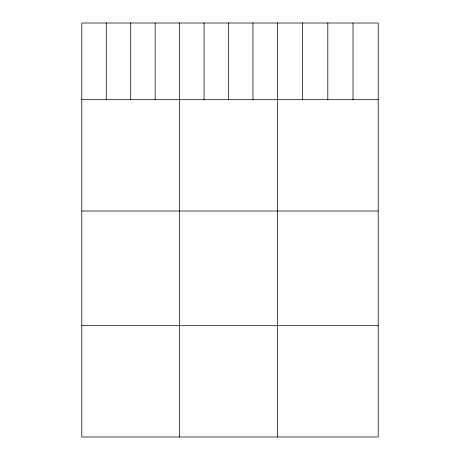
<?xml version="1.0" encoding="UTF-8"?>
<svg xmlns="http://www.w3.org/2000/svg" width="460" height="460" viewBox="0 0 460 460"><rect width="100%" height="100%" fill="white"/><g stroke="black" fill="none" stroke-linecap="round" stroke-linejoin="round"><path stroke-width="0.69" d="M378.206 99.699L378.206 437L81.794 437L81.794 23L378.206 23L378.206 99.699L81.794 99.699M81.794 211.008L378.206 211.008M81.794 325.691L378.206 325.691M353.016 23L353.016 99.699M327.819 23L327.819 99.699M302.622 23L302.622 99.699M277.426 23L277.426 437M252.971 23L252.971 99.699M228.516 23L228.516 99.699M204.062 23L204.062 99.699M179.607 23L179.607 437M155.152 23L155.152 99.699M130.703 23L130.703 99.699M106.248 23L106.248 99.699"/></g></svg>
